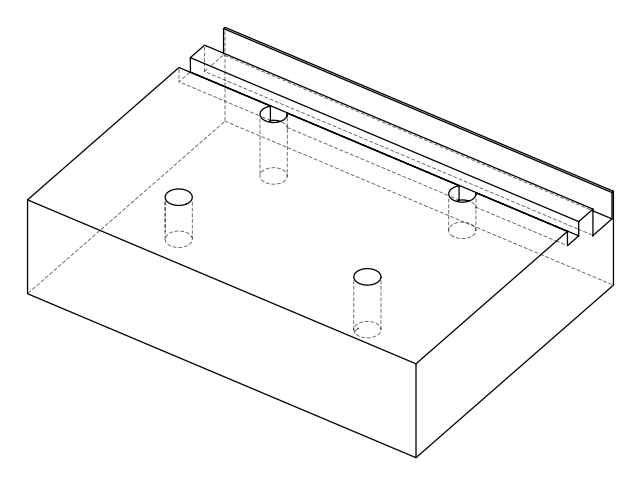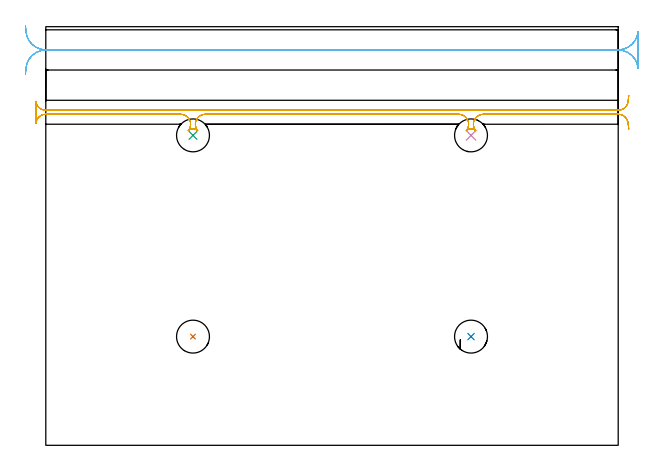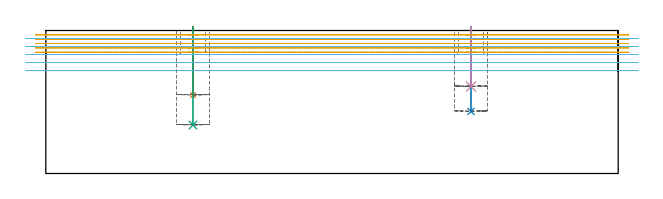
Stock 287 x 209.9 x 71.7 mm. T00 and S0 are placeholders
(PLAN: 6 operations, 2 tool changes, 13.9 min)
(1 INDEXABLE_INSERT_DRILL_BLIND_HOLE_FROM_SOLID | STEP1POCKET | NXT0302_004 | 0.14 min | 6879 mm3)
(2 INDEXABLE_INSERT_DRILL_BLIND_HOLE_FROM_SOLID_1 | STEP1POCKET_1 | NXT0302_004 | 0.17 min | 8630 mm3)
(3 INDEXABLE_INSERT_DRILL_BLIND_HOLE_FROM_SOLID_2 | STEP1POCKET_2 | NXT0302_004 | 0.2 min | 10082 mm3)
(4 INDEXABLE_INSERT_DRILL_BLIND_HOLE_FROM_SOLID_3 | STEP1POCKET_3 | NXT0302_004 | 0.12 min | 5960 mm3)
(5 MILL_RECTANGULAR_SLOT | SLOT_RECTANGULAR | NXT0201_013 | Follow Part, ap 2.5, ae 75% | 6.58 min | 37072 mm3)
(6 MILL_RECTANGULAR_SLOT_1 | SLOT_RECTANGULAR_1 | UGT0201_104 | Follow Part, ap 5, ae 75% | 6.66 min | 115989 mm3)
(TOOL NXT0302_004 | Index. Insert Drill 16.5mm [880-D1650L20-05] | D16.5 PA176 FL83 Z2)
(TOOL NXT0201_013 | ENDMILL 10mm | D10 FL30 Z4)
(TOOL UGT0201_104 | End Mill 20 mm | D20 FL22 Z2)
(OP 1 INDEXABLE_INSERT_DRILL_BLIND_HOLE_FROM_SOLID)
G17 G21 G94 G90
T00 M6
G54
G17 G0 G90 X73.8 Y54.5 S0 M3
G43 Z81.7 H1
G94 G81 G98 Z39.3 F250. R73.7
G80
M5
M2
(OP 2 INDEXABLE_INSERT_DRILL_BLIND_HOLE_FROM_SOLID_1)
G17 G21 G94 G90
T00 M6
G54
G17 G0 G90 X213.2 Y54.5 S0 M3
G43 Z81.7 H1
G94 G81 G98 Z31.1 F250. R73.7
G80
M5
M2
(OP 3 INDEXABLE_INSERT_DRILL_BLIND_HOLE_FROM_SOLID_2)
G17 G21 G94 G90
T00 M6
G54
G17 G0 G90 X73.8 Y155.4 S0 M3
G43 Z81.7 H1
G94 G81 G98 Z24.3 F250. R73.7
G80
M5
M2
(OP 4 INDEXABLE_INSERT_DRILL_BLIND_HOLE_FROM_SOLID_3)
G17 G21 G94 G90
T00 M6
G54
G17 G0 G90 X213.2 Y155.4 S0 M3
G43 Z81.7 H1
G94 G81 G98 Z43.6 F250. R73.7
G80
M5
M2
(OP 5 MILL_RECTANGULAR_SLOT)
G17 G21 G94 G90
T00 M6
G54
G17 G0 G90 X292.298 Y175.435 S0 M3
G43 Z81.7 H0
Z69.52
G94 G1 X291.97 Y172.453 F250.
G2 X287. Y168. R5. F500.
G1 X0.
G2 X-4.97 Y172.453 R5.
G1 X-5.
Y161.547
X-4.97
G2 X0. Y166. R5.
G1 X67.606
G2 X71.447 Y157.798 R5.
G1 X71.454 Y157.791
G2 X76.146 Y157.791 R3.35
G1 X76.153 Y157.798
G2 X79.994 Y166. R5.
G1 X207.006
G2 X210.847 Y157.798 R5.
G1 X210.854 Y157.791
G2 X215.546 Y157.791 R3.35
G1 X215.553 Y157.798
G2 X219.394 Y166. R5.
G1 X287.
G2 X291.97 Y161.547 R5.
G1 X292.298 Y158.565 F250.
G0 Y175.435 Z67.34
G1 X291.97 Y172.453
G2 X287. Y168. R5. F500.
G1 X0.
G2 X-4.97 Y172.453 R5.
G1 X-5.
Y161.547
X-4.97
G2 X0. Y166. R5.
G1 X67.606
G2 X71.447 Y157.798 R5.
G1 X71.454 Y157.791
G2 X76.146 Y157.791 R3.35
G1 X76.153 Y157.798
G2 X79.994 Y166. R5.
G1 X207.006
G2 X210.847 Y157.798 R5.
G1 X210.854 Y157.791
G2 X215.546 Y157.791 R3.35
G1 X215.553 Y157.798
G2 X219.394 Y166. R5.
G1 X287.
G2 X291.97 Y161.547 R5.
G1 X292.298 Y158.565 F250.
G0 Y175.435 Z65.16
G1 X291.97 Y172.453
G2 X287. Y168. R5. F500.
G1 X0.
G2 X-4.97 Y172.453 R5.
G1 X-5.
Y161.547
X-4.97
G2 X0. Y166. R5.
G1 X67.606
G2 X71.447 Y157.798 R5.
G1 X71.454 Y157.791
G2 X76.146 Y157.791 R3.35
G1 X76.153 Y157.798
G2 X79.994 Y166. R5.
G1 X207.006
G2 X210.847 Y157.798 R5.
G1 X210.854 Y157.791
G2 X215.546 Y157.791 R3.35
G1 X215.553 Y157.798
G2 X219.394 Y166. R5.
G1 X287.
G2 X291.97 Y161.547 R5.
G1 X292.298 Y158.565 F250.
G0 Y175.435 Z62.98
G1 X291.97 Y172.453
G2 X287. Y168. R5. F500.
G1 X0.
G2 X-4.97 Y172.453 R5.
G1 X-5.
Y161.547
X-4.97
G2 X0. Y166. R5.
G1 X67.606
G2 X71.447 Y157.798 R5.
G1 X71.454 Y157.791
G2 X76.146 Y157.791 R3.35
G1 X76.153 Y157.798
G2 X79.994 Y166. R5.
G1 X207.006
G2 X210.847 Y157.798 R5.
G1 X210.854 Y157.791
G2 X215.546 Y157.791 R3.35
G1 X215.553 Y157.798
G2 X219.394 Y166. R5.
G1 X287.
G2 X291.97 Y161.547 R5.
G1 X292.298 Y158.565 F250.
G0 Y175.435 Z60.8
G1 X291.97 Y172.453
G2 X287. Y168. R5. F500.
G1 X0.
G2 X-4.97 Y172.453 R5.
G1 X-5.
Y161.547
X-4.97
G2 X0. Y166. R5.
G1 X67.606
G2 X71.447 Y157.798 R5.
G1 X71.454 Y157.791
G2 X76.146 Y157.791 R3.35
G1 X76.153 Y157.798
G2 X79.994 Y166. R5.
G1 X207.006
G2 X210.847 Y157.798 R5.
G1 X210.854 Y157.791
G2 X215.546 Y157.791 R3.35
G1 X215.553 Y157.798
G2 X219.394 Y166. R5.
G1 X287.
G2 X291.97 Y161.547 R5.
G1 X292.298 Y158.565 F250.
G0 Z81.7
M5
M2
(OP 6 MILL_RECTANGULAR_SLOT_1)
G17 G21 G94 G90
T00 M6
G54
G17 G0 G90 X-10.202 Y185.983 S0 M3
G43 Z81.7 H0
Z67.68
G94 G1 X-9.97 Y188.974 F250.
G2 X0. Y198.2 R10. F500.
G1 X287.
G2 X296.97 Y188.974 R10.
G1 X297.
Y207.526
X296.97
G2 X287. Y198.3 R10.
G1 X0.
G2 X-9.97 Y207.526 R10.
G1 X-10.202 Y210.517 F250.
G0 Y185.983 Z63.66
G1 X-9.97 Y188.974
G2 X0. Y198.2 R10. F500.
G1 X287.
G2 X296.97 Y188.974 R10.
G1 X297.
Y207.526
X296.97
G2 X287. Y198.3 R10.
G1 X0.
G2 X-9.97 Y207.526 R10.
G1 X-10.202 Y210.517 F250.
G0 Y185.983 Z59.64
G1 X-9.97 Y188.974
G2 X0. Y198.2 R10. F500.
G1 X287.
G2 X296.97 Y188.974 R10.
G1 X297.
Y207.526
X296.97
G2 X287. Y198.3 R10.
G1 X0.
G2 X-9.97 Y207.526 R10.
G1 X-10.202 Y210.517 F250.
G0 Y185.983 Z55.62
G1 X-9.97 Y188.974
G2 X0. Y198.2 R10. F500.
G1 X287.
G2 X296.97 Y188.974 R10.
G1 X297.
Y207.526
X296.97
G2 X287. Y198.3 R10.
G1 X0.
G2 X-9.97 Y207.526 R10.
G1 X-10.202 Y210.517 F250.
G0 Y185.983 Z51.6
G1 X-9.97 Y188.974
G2 X0. Y198.2 R10. F500.
G1 X287.
G2 X296.97 Y188.974 R10.
G1 X297.
Y207.526
X296.97
G2 X287. Y198.3 R10.
G1 X0.
G2 X-9.97 Y207.526 R10.
G1 X-10.202 Y210.517 F250.
G0 Z81.7
M5
M2
